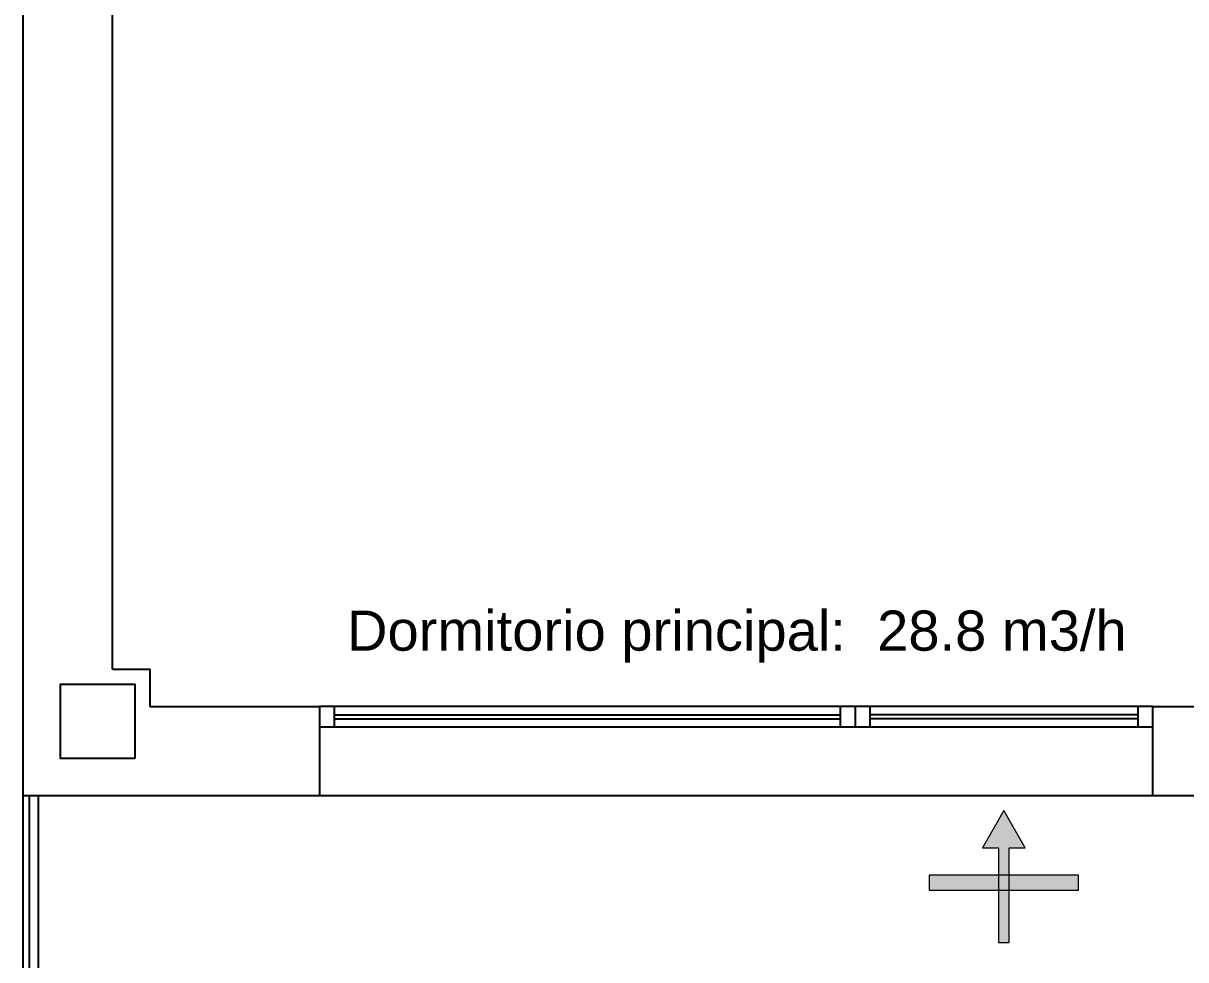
# Model space of a CAD drawing. Header units: millimetres. Extents: x 441156 to 441876, y 4514765 to 4515211.
# Drawn here: x 441306.897 to 441310.804, y 4514927.379 to 4514930.528 of the extents above; entities that cross this region are included whole.
import ezdxf
from ezdxf.enums import TextEntityAlignment as Align

# ---------------------------------------------------------------- set-up
doc = ezdxf.new("R2010")
doc.units = ezdxf.units.MM
doc.linetypes.add('CONTINUA', pattern=[0])
for name, color, linetype in [('01_mono PRIMERA', 2, 'Continuous'), ('01_textos', 7, 'Continuous'), ('Instalaciones_ventilación_texto', 7, 'Continuous')]:
    doc.layers.add(name, color=color, linetype=linetype)
doc.styles.add('NIEVES2', font='sanss___.ttf')

# ---------------------------------------------------------------- blocks, each defined once
blk = doc.blocks.new('A$C11D349B9')
at = {"layer": '01_mono PRIMERA', "color": 254}
for p, q in [((2.133, 5.0547), (2.133, 7.8547)), ((1.833, 4.6297), (1.833, 7.6797)), ((2.258, 4.9297), (2.8281, 4.9297, 0)), ((2.8281, 4.9297), (2.8281, 4.6297)), ((5.6281, 4.9296, 0), (2.8281, 4.9296)), ((2.8781, 4.9297), (2.8781, 4.8597)), ((4.5781, 4.9296, 0), (4.5781, 4.8596, 0)), ((4.6281, 4.9296, 0), (4.6281, 4.8596, 0)), ((4.6781, 4.9296, 0), (4.6781, 4.8596, 0)), ((5.5778, 4.9297, 0), (5.5778, 4.8597, 0)), ((5.6281, 4.9297, 0), (6.283, 4.9297, 0)), ((5.6281, 4.9297, 0), (5.6281, 4.6297, 0)), ((2.8781, 4.9016, 0), (4.5781, 4.9016, 0)), ((2.8781, 4.8876, 0), (4.5781, 4.8876, 0)), ((5.5778, 4.9016, 0), (4.6781, 4.9016, 0)), ((5.5778, 4.8876, 0), (4.6781, 4.8876, 0)), ((5.6281, 4.8597, 0), (2.8281, 4.8596)), ((1.833, 4.6297), (2.8281, 4.6297)), ((1.833, 2.9997), (1.833, 4.6297)), ((1.853, 4.6297), (1.853, 3.0197)), ((1.883, 4.6297), (1.883, 3.0497)), ((2.8281, 4.6297), (5.6281, 4.6297, 0)), ((5.6281, 4.6297), (6.808, 4.6297))]:
    blk.add_line(p, q, dxfattribs=at)
blk.add_lwpolyline([(2.133, 5.0547), (2.258, 5.0547), (2.258, 4.9297)], dxfattribs=at)
blk.add_lwpolyline([(2.208, 4.7547), (1.958, 4.7547), (1.958, 5.0047), (2.208, 5.0047), (2.208, 4.7547)], close=True, dxfattribs=at)

msp = doc.modelspace()

# ---------------------------------------------------------------- hatches: boundary and pattern name
at = {"layer": 'Instalaciones_ventilación_texto', "lineweight": 0}
for points in [[(441310.21008478, 4514927.43749863), (441310.2101481, 4514927.75561765), (441310.26396523, 4514927.75560694), (441310.19223405, 4514927.88119451), (441310.12045289, 4514927.7556355), (441310.17427002, 4514927.75562479), (441310.1742067, 4514927.43750577)], [(441310.44332732, 4514927.61325483), (441310.44333732, 4514927.66348415), (441309.94104414, 4514927.66358412), (441309.94103414, 4514927.61335481)]]:
    msp.add_hatch(color=10, dxfattribs=at).paths.add_polyline_path(points)

# ---------------------------------------------------------------- linework, layer by layer
at = {"layer": 'Instalaciones_ventilación_texto', "color": 10, "lineweight": 0}
for points in [[(441310.21008478, 4514927.43749863), (441310.2101481, 4514927.75561765), (441310.26396523, 4514927.75560694), (441310.19223405, 4514927.88119451), (441310.12045289, 4514927.7556355), (441310.17427002, 4514927.75562479), (441310.1742067, 4514927.43750577)], [(441310.44332732, 4514927.61325483), (441310.44333732, 4514927.66348415), (441309.94104414, 4514927.66358412), (441309.94103414, 4514927.61335481)]]:
    msp.add_lwpolyline(points, close=True, dxfattribs=at)

# ---------------------------------------------------------------- block references
at = {"layer": '01_mono PRIMERA', "color": 254, "linetype": 'CONTINUA'}
msp.add_blockref('A$C11D349B9', (441305.06417324, 4514923.30153799, 0.0000052), dxfattribs=at)

# ---------------------------------------------------------------- texts
at = {"layer": '01_textos', "style": 'NIEVES2'}
msp.add_text('Dormitorio principal:  28.8 m3/h', height=0.135, rotation=0.00000008, dxfattribs=at).set_placement((441309.29498944, 4514928.41838718, 0.00000919), align=Align.CENTER)

doc.saveas('drawing.dxf')
